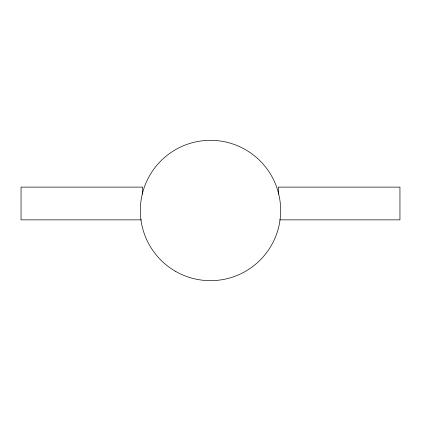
<?xml version="1.0" encoding="UTF-8"?>
<svg xmlns="http://www.w3.org/2000/svg" width="421" height="421" viewBox="0 0 421 421"><rect width="100%" height="100%" fill="white"/><g stroke="black" fill="none" stroke-linecap="round" stroke-linejoin="round"><path stroke-width="0.63" d="M141.356 219.857L21.05 219.857L21.05 187.113L142.672 187.113L142.672 194.165M279.644 219.857L399.95 219.857L399.95 187.113L278.328 187.113L278.328 194.165M175.415 271.266A70.165 70.165 0 0 0 280.665 210.5A70.165 70.165 0 0 0 175.415 149.734A70.165 70.165 0 0 0 175.415 271.266"/></g></svg>
